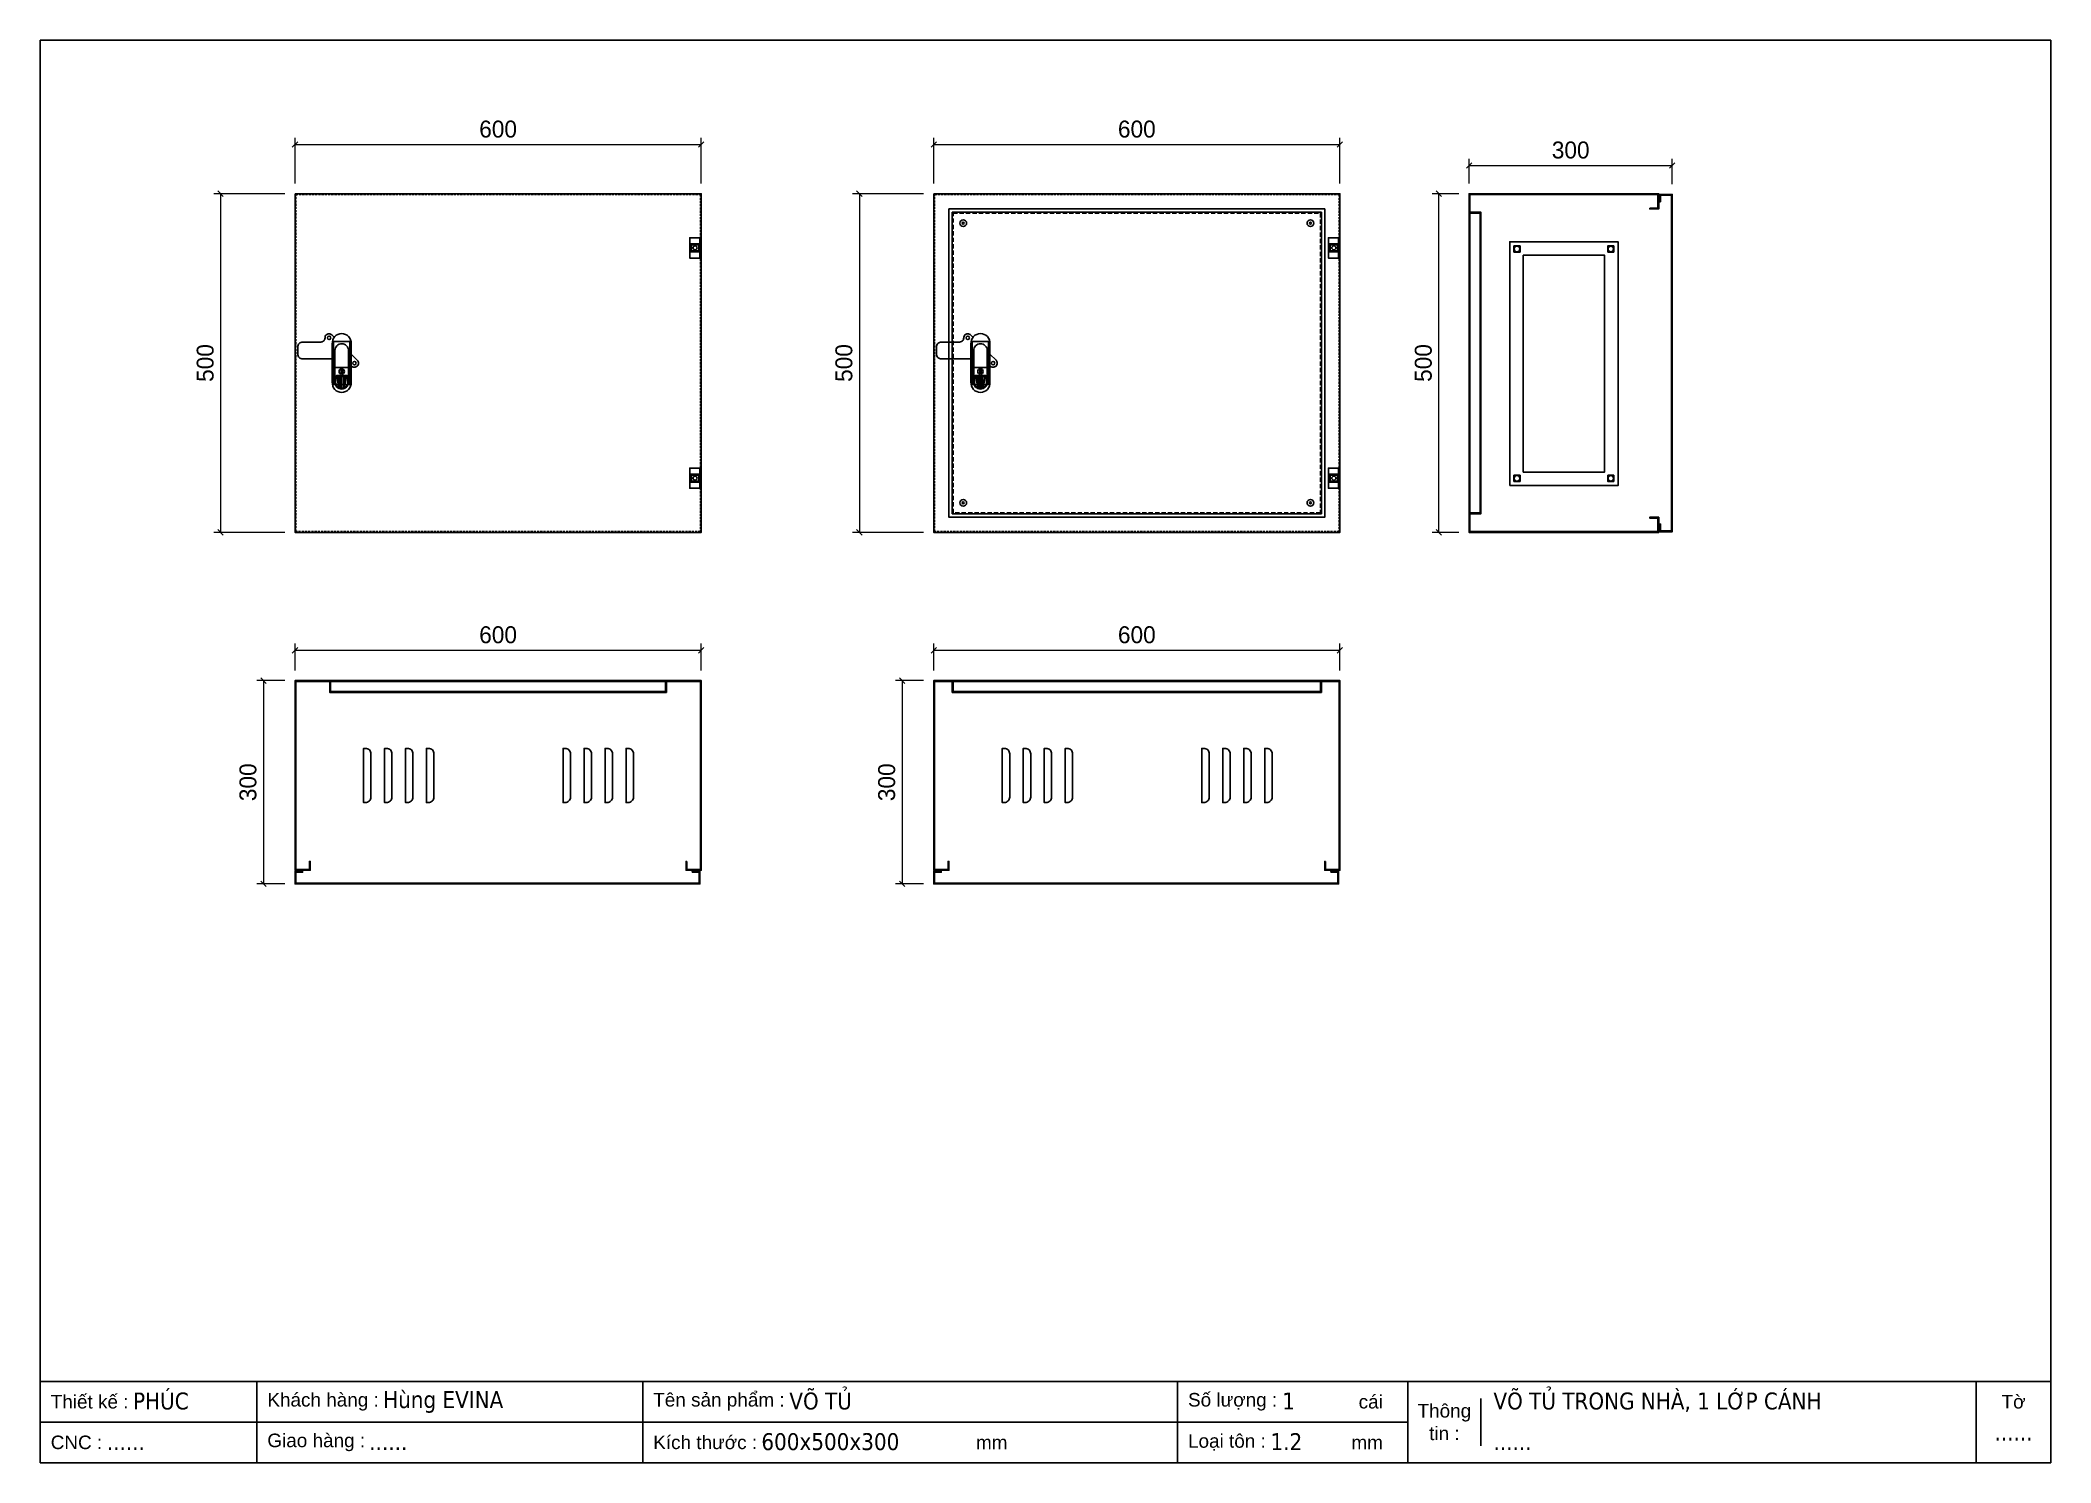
# Model space of a CAD drawing. Header units: millimetres. Extents: x 0 to 2970, y 0 to 2100.
import ezdxf
from ezdxf.enums import TextEntityAlignment as Align

# ---------------------------------------------------------------- set-up
doc = ezdxf.new("R2010")
doc.units = ezdxf.units.MM
for name, pattern in [('DASHED', [0.75, 0.5, -0.25]), ('HIDDEN', [9.525, 6.35, -3.175]), ('HIDDEN2', [4.7625, 3.175, -1.5875])]:
    doc.linetypes.add(name, pattern=pattern)
doc.layers.add('DIM', color=253, linetype='Continuous')
doc.layers.add('THIET BI', color=2, linetype='Continuous')
doc.styles.add('Arial', font='arial.ttf')
doc.styles.add('Tahoma (Input Text)', font='tahoma.ttf')
doc.dimstyles.new('Dim-25', dxfattribs={"dimtxt": 25, "dimasz": 8, "dimexe": 10, "dimexo": 15, "dimgap": 10, "dimtad": 1, "dimdec": 0, "dimtxsty": 'Standard', "dimblk": 'OBLIQUE', "dimcen": 10, "dimclrd": 5, "dimclre": 5, "dimclrt": 3, "dimazin": 3, "dimtfac": 1, "dimtdec": 0, "dimtmove": 0, "dimatfit": 3, "dimldrblk": 'OBLIQUE', "dimlwd": 9, "dimlwe": 9})

# ---------------------------------------------------------------- blocks, each defined once
blk = doc.blocks.new('HL003-2-2')
at = {"color": 1}
for p, q in [((15, 21), (15, 12)), ((15, -9), (15, 0)), ((16, 12), (17, 12)), ((16, 0), (17, 0))]:
    blk.add_line(p, q, dxfattribs=at)
blk.add_lwpolyline([(17, 0), (17, -9), (0, -9), (0, 21), (17, 21), (17, 12)], dxfattribs=at)
blk.add_lwpolyline([(0, 12), (16, 12), (16, 0), (0, 0)], close=True, dxfattribs=at)
blk.add_circle((8, 6), 3, dxfattribs=at)
blk = doc.blocks.new('AB301-3-1')
at = {"linetype": 'Continuous'}
h = blk.add_hatch(dxfattribs=at)
h.set_pattern_fill('ACAD_ISO09W100', color=1, scale=0.2)
h.set_pattern_definition([(0, (-368.0181, 431.8814), (0, 1), [4.8, -0.6, 1.2, -0.6, 1.2, -0.6])])
h.paths.add_polyline_path([(-4.1, -55, 0.118404), (0, -56, 0.118404), (4.1, -55), (7, -38.5), (-7, -38.5)])
at = {"color": 1, "linetype": 'Continuous'}
for p, q in [((-10, -25), (10, -25)), ((-7, -38.5), (7, -38.5)), ((-7, -38.5), (-4.1, -55)), ((7, -38.5), (4.1, -55))]:
    blk.add_line(p, q, dxfattribs=at)
for points in [[(-14, -12.5), (-57.5, -12.5, -0.414214), (-65, -5), (-65, 5, -0.414214), (-57.5, 12.5), (-30.7, 12.5, 0.414214), (-24.7, 18.5), (-24.7, 18.7)], [(-24.7, 18.7, -0.198912), (-23, 23), (-23, 23, -0.414214), (-14.5, 23), (-11, 19.5)], [(14, -5.5), (23, -14.5, -0.414214), (23, -23), (23, -23, -0.451305), (14, -22.4, -0.381561)]]:
    blk.add_lwpolyline(points, format="xyb", dxfattribs=at)
for points in [[(0, 25), (0, 25, -0.428242), (14, 10), (14, -47, -0.428242), (0, -62), (0, -62, -0.428242), (-14, -47), (-14, 10, -0.428242)], [(0, 10, -0.414214), (10, 0), (10, -47, -0.414214), (0, -57, -0.414214), (-10, -47), (-10, 0, -0.414214)], [(9, -39), (9, -47, -0.414214), (0, -56, -0.414214), (-9, -47), (-9, -39, -0.414214), (-7, -37), (7, -37, -0.414214)]]:
    blk.add_lwpolyline(points, format="xyb", close=True, dxfattribs=at)
blk.add_lwpolyline([(-1, -28), (1, -28), (1, -34), (-1, -34)], close=True, dxfattribs=at)
for centre, radius in [((-18.7, 18.7), 2.5), ((0, -31), 4), ((18.7, -18.7), 2.5)]:
    blk.add_circle(centre, radius, dxfattribs=at)
blk = doc.blocks.new('*D1')
at = {"color": 0, "linetype": 'ByBlock', "lineweight": -2}
for p, q in [((270.5, 1869.5), (262.5, 1877.5)), ((262.5, 1377.5), (270.5, 1369.5))]:
    blk.add_line(p, q, dxfattribs=at)
at = {"layer": 'Defpoints', "color": 0, "transparency": 16777216}
for p in [(376.4, 1873.5), (266.5, 1373.5), (376.4, 1373.5)]:
    blk.add_point(p, dxfattribs=at)
at = {"layer": 'DIM', "color": 5, "lineweight": 9, "transparency": 16777216}
for p, q in [((361.4, 1873.5), (256.5, 1873.5)), ((266.5, 1873.5), (266.5, 1373.5)), ((361.4, 1373.5), (256.5, 1373.5))]:
    blk.add_line(p, q, dxfattribs=at)
at = {"layer": 'DIM', "color": 3, "transparency": 16777216, "insert": (243.8, 1623.5), "char_height": 25, "attachment_point": 5, "rotation": 90}
blk.add_mtext('500', dxfattribs=at)
blk = doc.blocks.new('_Oblique')
at = {"color": 0, "linetype": 'ByBlock', "lineweight": -2}
blk.add_line((-0.5, -0.5), (0.5, 0.5), dxfattribs=at)
blk = doc.blocks.new('khungtenAsean2')
at = {"color": 7}
for p, q in [((2970, -1980), (0, -1980)), ((320, -1980), (320, -2100)), ((890, -1980), (890, -2100)), ((1680, -1980), (1680, -2100)), ((2020, -1980), (2020, -2100)), ((2860, -1980), (2860, -2100)), ((2128.3, -2005), (2128.3, -2075)), ((2020, -2040), (0, -2040))]:
    blk.add_line(p, q, dxfattribs=at)
blk.add_lwpolyline([(0, 0), (2970, 0), (2970, -2100), (0, -2100)], close=True, dxfattribs=at)
at = {"color": 2, "char_height": 20, "style": 'Arial'}
for s, insert, width, attachment_point in [('  Thiết kế :', (0, -2010), 917.634, 4), ('  Khách hàng :', (320, -2010), 917.634, 4), ('  Tên sản phẩm :', (890, -2010), 917.634, 4), ('  Số lượng :', (1680, -2010), 917.634, 4), ('cái', (1947.6, -2010), 917.634, 4), ('Thông\\Ptin :', (2074.2, -2040), 108.311, 5), ('Tờ', (2915, -2010), 110, 5), ('  CNC :', (0, -2070), 917.634, 4), ('  Giao hàng :', (320, -2070), 917.634, 4), ('  Kích thước :', (890, -2070), 917.634, 4), ('mm', (1382.3, -2070), 917.634, 4), ('  Loại tôn :', (1680, -2070), 917.634, 4), ('mm', (1936.9, -2070), 917.634, 4)]:
    blk.add_mtext(s, dxfattribs=dict(at, insert=insert, width=width, attachment_point=attachment_point))
at = {"color": 1, "style": 'Tahoma (Input Text)', "flags": 8}
for tag, p in [('#01', (137.1, -2021.3)), ('#03', (506.6, -2019.3)), ('#05', (1106.6, -2021.3)), ('#07', (1834.7, -2021.3)), ('#09', (2146.7, -2021.3)), ('#02', (98.5, -2081.3)), ('#04', (486.1, -2081.3)), ('#06', (1065.3, -2081.3)), ('#08', (1817.4, -2081.3)), ('#10', (2146.7, -2081.3))]:
    blk.add_attdef(tag, p, '', height=25, dxfattribs=at)
blk.add_attdef('#11', text='', height=25, dxfattribs=at).set_placement((2915, -2067.3), align=Align.CENTER)
blk = doc.blocks.new('*D2')
at = {"color": 0, "linetype": 'ByBlock', "lineweight": -2}
for p, q in [((380.4, 1949.9), (372.4, 1941.9)), ((972.4, 1941.9), (980.4, 1949.9))]:
    blk.add_line(p, q, dxfattribs=at)
at = {"layer": 'Defpoints', "color": 0, "ltscale": 3, "transparency": 16777216}
for p in [(976.4, 1945.9), (376.4, 1873.5), (976.4, 1873.5)]:
    blk.add_point(p, dxfattribs=at)
at = {"layer": 'DIM', "color": 5, "lineweight": 9, "ltscale": 3, "transparency": 16777216}
for p, q in [((376.4, 1888.5), (376.4, 1955.9)), ((376.4, 1945.9), (976.4, 1945.9)), ((976.4, 1888.5), (976.4, 1955.9))]:
    blk.add_line(p, q, dxfattribs=at)
at = {"layer": 'DIM', "color": 3, "ltscale": 3, "transparency": 16777216, "insert": (676.4, 1968.7), "char_height": 25, "attachment_point": 5}
blk.add_mtext('600', dxfattribs=at)
blk = doc.blocks.new('*D3')
at = {"color": 0, "linetype": 'ByBlock', "lineweight": -2}
for p, q in [((380.4, 1203.4), (372.4, 1195.4)), ((972.4, 1195.4), (980.4, 1203.4))]:
    blk.add_line(p, q, dxfattribs=at)
at = {"layer": 'Defpoints', "color": 0, "ltscale": 3, "transparency": 16777216}
for p in [(976.4, 1199.4), (376.4, 1154.6), (976.4, 1154.6)]:
    blk.add_point(p, dxfattribs=at)
at = {"layer": 'DIM', "color": 5, "lineweight": 9, "ltscale": 3, "transparency": 16777216}
for p, q in [((376.4, 1169.6), (376.4, 1209.4)), ((376.4, 1199.4), (976.4, 1199.4)), ((976.4, 1169.6), (976.4, 1209.4))]:
    blk.add_line(p, q, dxfattribs=at)
at = {"layer": 'DIM', "color": 3, "ltscale": 3, "transparency": 16777216, "insert": (676.4, 1222.2), "char_height": 25, "attachment_point": 5}
blk.add_mtext('600', dxfattribs=at)
blk = doc.blocks.new('*D4')
at = {"color": 0, "linetype": 'ByBlock', "lineweight": -2}
for p, q in [((333.8, 1150.6), (325.8, 1158.6)), ((325.8, 858.6), (333.8, 850.6))]:
    blk.add_line(p, q, dxfattribs=at)
at = {"layer": 'Defpoints', "color": 0, "ltscale": 3, "transparency": 16777216}
for p in [(376.4, 1154.6), (329.8, 854.6), (376.4, 854.6)]:
    blk.add_point(p, dxfattribs=at)
at = {"layer": 'DIM', "color": 5, "lineweight": 9, "ltscale": 3, "transparency": 16777216}
for p, q in [((361.4, 1154.6), (319.8, 1154.6)), ((329.8, 1154.6), (329.8, 854.6)), ((361.4, 854.6), (319.8, 854.6))]:
    blk.add_line(p, q, dxfattribs=at)
at = {"layer": 'DIM', "color": 3, "ltscale": 3, "transparency": 16777216, "insert": (307, 1004.6), "char_height": 25, "attachment_point": 5, "rotation": 90}
blk.add_mtext('300', dxfattribs=at)
blk = doc.blocks.new('*D5')
at = {"color": 0, "linetype": 'ByBlock', "lineweight": -2}
for p, q in [((1214, 1869.5), (1206, 1877.5)), ((1206, 1377.5), (1214, 1369.5))]:
    blk.add_line(p, q, dxfattribs=at)
at = {"layer": 'Defpoints', "color": 0, "transparency": 16777216}
for p in [(1319.9, 1873.5), (1210, 1373.5), (1319.9, 1373.5)]:
    blk.add_point(p, dxfattribs=at)
at = {"layer": 'DIM', "color": 5, "lineweight": 9, "transparency": 16777216}
for p, q in [((1304.9, 1873.5), (1200, 1873.5)), ((1210, 1873.5), (1210, 1373.5)), ((1304.9, 1373.5), (1200, 1373.5))]:
    blk.add_line(p, q, dxfattribs=at)
at = {"layer": 'DIM', "color": 3, "transparency": 16777216, "insert": (1187.3, 1623.5), "char_height": 25, "attachment_point": 5, "rotation": 90}
blk.add_mtext('500', dxfattribs=at)
blk = doc.blocks.new('*D6')
at = {"color": 0, "linetype": 'ByBlock', "lineweight": -2}
for p, q in [((1323.9, 1949.9), (1315.9, 1941.9)), ((1915.9, 1941.9), (1923.9, 1949.9))]:
    blk.add_line(p, q, dxfattribs=at)
at = {"layer": 'Defpoints', "color": 0, "ltscale": 3, "transparency": 16777216}
for p in [(1919.9, 1945.9), (1319.9, 1873.5), (1919.9, 1873.5)]:
    blk.add_point(p, dxfattribs=at)
at = {"layer": 'DIM', "color": 5, "lineweight": 9, "ltscale": 3, "transparency": 16777216}
for p, q in [((1319.9, 1888.5), (1319.9, 1955.9)), ((1319.9, 1945.9), (1919.9, 1945.9)), ((1919.9, 1888.5), (1919.9, 1955.9))]:
    blk.add_line(p, q, dxfattribs=at)
at = {"layer": 'DIM', "color": 3, "ltscale": 3, "transparency": 16777216, "insert": (1619.9, 1968.7), "char_height": 25, "attachment_point": 5}
blk.add_mtext('600', dxfattribs=at)
blk = doc.blocks.new('*D7')
at = {"color": 0, "linetype": 'ByBlock', "lineweight": -2}
for p, q in [((2070, 1869.5), (2062, 1877.5)), ((2062, 1377.5), (2070, 1369.5))]:
    blk.add_line(p, q, dxfattribs=at)
at = {"layer": 'Defpoints', "color": 0, "ltscale": 3, "transparency": 16777216}
for p in [(2066, 1873.5), (2110.8, 1873.5), (2110.8, 1373.5)]:
    blk.add_point(p, dxfattribs=at)
at = {"layer": 'DIM', "color": 5, "lineweight": 9, "ltscale": 3, "transparency": 16777216}
for p, q in [((2095.8, 1873.5), (2056, 1873.5)), ((2066, 1373.5), (2066, 1873.5)), ((2095.8, 1373.5), (2056, 1373.5))]:
    blk.add_line(p, q, dxfattribs=at)
at = {"layer": 'DIM', "color": 3, "ltscale": 3, "transparency": 16777216, "insert": (2043.2, 1623.5), "char_height": 25, "attachment_point": 5, "rotation": 90}
blk.add_mtext('500', dxfattribs=at)
blk = doc.blocks.new('*D8')
at = {"color": 0, "linetype": 'ByBlock', "lineweight": -2}
for p, q in [((1323.9, 1203.4), (1315.9, 1195.4)), ((1915.9, 1195.4), (1923.9, 1203.4))]:
    blk.add_line(p, q, dxfattribs=at)
at = {"layer": 'Defpoints', "color": 0, "ltscale": 3, "transparency": 16777216}
for p in [(1919.9, 1199.4), (1319.9, 1154.6), (1919.9, 1154.6)]:
    blk.add_point(p, dxfattribs=at)
at = {"layer": 'DIM', "color": 5, "lineweight": 9, "ltscale": 3, "transparency": 16777216}
for p, q in [((1319.9, 1169.6), (1319.9, 1209.4)), ((1319.9, 1199.4), (1919.9, 1199.4)), ((1919.9, 1169.6), (1919.9, 1209.4))]:
    blk.add_line(p, q, dxfattribs=at)
at = {"layer": 'DIM', "color": 3, "ltscale": 3, "transparency": 16777216, "insert": (1619.9, 1222.2), "char_height": 25, "attachment_point": 5}
blk.add_mtext('600', dxfattribs=at)
blk = doc.blocks.new('*D9')
at = {"color": 0, "linetype": 'ByBlock', "lineweight": -2}
for p, q in [((1277.3, 1150.6), (1269.3, 1158.6)), ((1269.3, 858.6), (1277.3, 850.6))]:
    blk.add_line(p, q, dxfattribs=at)
at = {"layer": 'Defpoints', "color": 0, "ltscale": 3, "transparency": 16777216}
for p in [(1319.9, 1154.6), (1273.3, 854.6), (1319.9, 854.6)]:
    blk.add_point(p, dxfattribs=at)
at = {"layer": 'DIM', "color": 5, "lineweight": 9, "ltscale": 3, "transparency": 16777216}
for p, q in [((1304.9, 1154.6), (1263.3, 1154.6)), ((1273.3, 1154.6), (1273.3, 854.6)), ((1304.9, 854.6), (1263.3, 854.6))]:
    blk.add_line(p, q, dxfattribs=at)
at = {"layer": 'DIM', "color": 3, "ltscale": 3, "transparency": 16777216, "insert": (1250.5, 1004.6), "char_height": 25, "attachment_point": 5, "rotation": 90}
blk.add_mtext('300', dxfattribs=at)
blk = doc.blocks.new('*D10')
at = {"color": 0, "linetype": 'ByBlock', "lineweight": -2}
for p, q in [((2114.8, 1919), (2106.8, 1911)), ((2406.8, 1911), (2414.8, 1919))]:
    blk.add_line(p, q, dxfattribs=at)
at = {"layer": 'Defpoints', "color": 0, "ltscale": 3, "transparency": 16777216}
for p in [(2410.8, 1915), (2110.8, 1873.5), (2410.8, 1872.5)]:
    blk.add_point(p, dxfattribs=at)
at = {"layer": 'DIM', "color": 5, "lineweight": 9, "ltscale": 3, "transparency": 16777216}
for p, q in [((2110.8, 1888.5), (2110.8, 1925)), ((2110.8, 1915), (2410.8, 1915)), ((2410.8, 1887.5), (2410.8, 1925))]:
    blk.add_line(p, q, dxfattribs=at)
at = {"layer": 'DIM', "color": 3, "ltscale": 3, "transparency": 16777216, "insert": (2260.8, 1937.8), "char_height": 25, "attachment_point": 5}
blk.add_mtext('300', dxfattribs=at)

msp = doc.modelspace()

# ---------------------------------------------------------------- linework, layer by layer
at = {"color": 7}
for points in [[(376.4, 1873.5), (976.4, 1873.5), (976.4, 1373.5), (376.4, 1373.5)], [(1319.9, 1873.5), (1919.9, 1873.5), (1919.9, 1373.5), (1319.9, 1373.5)], [(2377.6, 1852.3), (2389.6, 1852.3), (2389.6, 1872.3), (2112, 1872.3), (2112, 1374.7), (2389.6, 1374.7), (2389.6, 1394.7), (2377.6, 1394.7), (2377.6, 1395.9), (2390.8, 1395.9), (2390.8, 1373.5), (2110.8, 1373.5), (2110.8, 1873.5), (2390.8, 1873.5), (2390.8, 1851.1), (2377.6, 1851.1)], [(2393.6, 1861.3), (2393.6, 1871.3), (2409.6, 1871.3), (2409.6, 1375.7), (2393.6, 1375.7), (2393.6, 1385.7), (2392.4, 1385.7), (2392.4, 1374.5), (2410.8, 1374.5), (2410.8, 1872.5), (2392.4, 1872.5), (2392.4, 1861.3)], [(1342.3, 1851.1), (1897.5, 1851.1), (1897.5, 1395.9), (1342.3, 1395.9)], [(2170.8, 1442.5), (2170.8, 1802.5), (2330.8, 1802.5), (2330.8, 1442.5)], [(955.2, 887.8), (955.2, 875.8), (975.2, 875.8), (975.2, 1153.4), (377.6, 1153.4), (377.6, 875.8), (397.6, 875.8), (397.6, 887.8), (398.8, 887.8), (398.8, 874.6), (376.4, 874.6), (376.4, 1154.6), (976.4, 1154.6), (976.4, 874.6), (954, 874.6), (954, 887.8)], [(1898.7, 887.8), (1898.7, 875.8), (1918.7, 875.8), (1918.7, 1153.4), (1321.1, 1153.4), (1321.1, 875.8), (1341.1, 875.8), (1341.1, 887.8), (1342.3, 887.8), (1342.3, 874.6), (1319.9, 874.6), (1319.9, 1154.6), (1919.9, 1154.6), (1919.9, 874.6), (1897.5, 874.6), (1897.5, 887.8)], [(963.2, 871.8), (973.2, 871.8), (973.2, 855.8), (377.6, 855.8), (377.6, 871.8), (387.6, 871.8), (387.6, 873), (376.4, 873), (376.4, 854.6), (974.4, 854.6), (974.4, 873), (963.2, 873)], [(1906.7, 871.8), (1916.7, 871.8), (1916.7, 855.8), (1321.1, 855.8), (1321.1, 871.8), (1331.1, 871.8), (1331.1, 873), (1319.9, 873), (1319.9, 854.6), (1917.9, 854.6), (1917.9, 873), (1906.7, 873)]]:
    msp.add_lwpolyline(points, close=True, dxfattribs=at)
at = {"color": 7, "linetype": 'HIDDEN2'}
for points in [[(377.6, 1872.3), (975.2, 1872.3), (975.2, 1374.7), (377.6, 1374.7)], [(1321.1, 1872.3), (1918.7, 1872.3), (1918.7, 1374.7), (1321.1, 1374.7)]]:
    msp.add_lwpolyline(points, close=True, dxfattribs=at)
at = {"color": 1}
for points in [[(1347.3, 1846.1), (1892.5, 1846.1), (1892.5, 1400.9), (1347.3, 1400.9)], [(2112, 1402.1), (2127, 1402.1), (2127, 1844.9), (2112, 1844.9), (2112, 1846.1), (2128.2, 1846.1), (2128.2, 1400.9), (2112, 1400.9)], [(1348.5, 1153.4), (1348.5, 1138.4), (1891.3, 1138.4), (1891.3, 1153.4), (1892.5, 1153.4), (1892.5, 1137.2), (1347.3, 1137.2), (1347.3, 1153.4)]]:
    msp.add_lwpolyline(points, close=True, dxfattribs=at)
at = {"color": 1, "linetype": 'HIDDEN'}
msp.add_lwpolyline([(1348.5, 1844.9), (1891.3, 1844.9), (1891.3, 1402.1), (1348.5, 1402.1)], close=True, dxfattribs=at)
at = {"color": 2}
for points in [[(972.9, 1798), (961.9, 1798), (961.9, 1789), (972.9, 1789)], [(1916.4, 1798), (1905.4, 1798), (1905.4, 1789), (1916.4, 1789)], [(2186, 1787.3), (2186, 1796.3), (2177, 1796.3), (2177, 1787.3)], [(2190.8, 1462.5), (2190.8, 1782.5), (2310.8, 1782.5), (2310.8, 1462.5)], [(2315.5, 1787.3), (2315.5, 1796.3), (2324.5, 1796.3), (2324.5, 1787.3)], [(972.9, 1449), (961.9, 1449), (961.9, 1458), (972.9, 1458)], [(1916.4, 1449), (1905.4, 1449), (1905.4, 1458), (1916.4, 1458)], [(2186, 1457.8), (2186, 1448.8), (2177, 1448.8), (2177, 1457.8)], [(2315.5, 1457.8), (2315.5, 1448.8), (2324.5, 1448.8), (2324.5, 1457.8)]]:
    msp.add_lwpolyline(points, close=True, dxfattribs=at)
at = {"color": 2, "linetype": 'Continuous'}
for points in [[(433.4, 1655.3), (457.4, 1655.3), (457.4, 1591.8), (433.4, 1591.8)], [(1376.9, 1655.3), (1400.9, 1655.3), (1400.9, 1591.8), (1376.9, 1591.8)]]:
    msp.add_lwpolyline(points, close=True, dxfattribs=at)
at = {"color": 6}
msp.add_lwpolyline([(428.9, 1153.4), (428.9, 1138.4), (923.9, 1138.4), (923.9, 1153.4), (925.1, 1153.4), (925.1, 1137.2), (427.7, 1137.2), (427.7, 1153.4)], close=True, dxfattribs=at)
at = {"color": 2}
for points in [[(488.6, 1046.6), (488.6, 982.6, -0.414214), (480.6, 974.6), (477.6, 974.6), (477.6, 1054.6), (480.6, 1054.6, -0.414214)], [(519.6, 1046.6), (519.6, 982.6, -0.414214), (511.6, 974.6), (508.6, 974.6), (508.6, 1054.6), (511.6, 1054.6, -0.414214)], [(550.6, 1046.6), (550.6, 982.6, -0.414214), (542.6, 974.6), (539.6, 974.6), (539.6, 1054.6), (542.6, 1054.6, -0.414214)], [(581.6, 1046.6), (581.6, 982.6, -0.414214), (573.6, 974.6), (570.6, 974.6), (570.6, 1054.6), (573.6, 1054.6, -0.414214)], [(783.4, 1046.6), (783.4, 982.6, -0.414214), (775.4, 974.6), (772.4, 974.6), (772.4, 1054.6), (775.4, 1054.6, -0.414214)], [(814.4, 1046.6), (814.4, 982.6, -0.414214), (806.4, 974.6), (803.4, 974.6), (803.4, 1054.6), (806.4, 1054.6, -0.414214)], [(845.4, 1046.6), (845.4, 982.6, -0.414214), (837.4, 974.6), (834.4, 974.6), (834.4, 1054.6), (837.4, 1054.6, -0.414214)], [(876.4, 1046.6), (876.4, 982.6, -0.414214), (868.4, 974.6), (865.4, 974.6), (865.4, 1054.6), (868.4, 1054.6, -0.414214)], [(1432.1, 1046.6), (1432.1, 982.6, -0.414214), (1424.1, 974.6), (1421.1, 974.6), (1421.1, 1054.6), (1424.1, 1054.6, -0.414214)], [(1463.1, 1046.6), (1463.1, 982.6, -0.414214), (1455.1, 974.6), (1452.1, 974.6), (1452.1, 1054.6), (1455.1, 1054.6, -0.414214)], [(1494.1, 1046.6), (1494.1, 982.6, -0.414214), (1486.1, 974.6), (1483.1, 974.6), (1483.1, 1054.6), (1486.1, 1054.6, -0.414214)], [(1525.1, 1046.6), (1525.1, 982.6, -0.414214), (1517.1, 974.6), (1514.1, 974.6), (1514.1, 1054.6), (1517.1, 1054.6, -0.414214)], [(1726.9, 1046.6), (1726.9, 982.6, -0.414214), (1718.9, 974.6), (1715.9, 974.6), (1715.9, 1054.6), (1718.9, 1054.6, -0.414214)], [(1757.9, 1046.6), (1757.9, 982.6, -0.414214), (1749.9, 974.6), (1746.9, 974.6), (1746.9, 1054.6), (1749.9, 1054.6, -0.414214)], [(1788.9, 1046.6), (1788.9, 982.6, -0.414214), (1780.9, 974.6), (1777.9, 974.6), (1777.9, 1054.6), (1780.9, 1054.6, -0.414214)], [(1819.9, 1046.6), (1819.9, 982.6, -0.414214), (1811.9, 974.6), (1808.9, 974.6), (1808.9, 1054.6), (1811.9, 1054.6, -0.414214)]]:
    msp.add_lwpolyline(points, format="xyb", close=True, dxfattribs=at)
at = {"color": 2, "ltscale": 3}
for centre, radius in [((1363.5, 1829.9), 5), ((1363.5, 1829.9), 1.5), ((1876.3, 1829.9), 5), ((1876.3, 1829.9), 1.5), ((1363.5, 1417.1), 5), ((1363.5, 1417.1), 1.5), ((1876.3, 1417.1), 5), ((1876.3, 1417.1), 1.5)]:
    msp.add_circle(centre, radius, dxfattribs=at)
at = {"color": 7}
for centre in [(2181.5, 1791.8), (2320, 1791.8), (2181.5, 1453.3), (2320, 1453.3)]:
    msp.add_circle(centre, 4, dxfattribs=at)
at = {"layer": 'THIET BI', "color": 4, "linetype": 'DASHED', "ltscale": 0.5}
msp.add_lwpolyline([(2170.8, 1442.5), (2170.8, 1802.5), (2330.8, 1802.5), (2330.8, 1442.5)], close=True, dxfattribs=at)
msp.add_lwpolyline([(2170.8, 1442.5), (2170.8, 1802.5), (2330.8, 1802.5), (2330.8, 1442.5)], close=True, dxfattribs=at)

# ---------------------------------------------------------------- block references
at = {"color": 7}
ref = msp.add_blockref('khungtenAsean2', (0, 2100), dxfattribs=at)
ref.add_attrib('#11', '......', dxfattribs={"color": 1, "height": 25, "style": 'Tahoma (Input Text)'}).set_placement((2915, 32.7), align=Align.CENTER)
ref.add_attrib('#09', 'VÕ TỦ TRONG NHÀ, 1 LỚP CÁNH', (2146.7, 78.7), dxfattribs={"color": 1, "height": 25, "style": 'Tahoma (Input Text)'})
ref.add_attrib('#10', '......', (2146.7, 18.7), dxfattribs={"color": 1, "height": 25, "style": 'Tahoma (Input Text)'})
ref.add_attrib('#08', '1.2', (1817.4, 18.7), dxfattribs={"color": 1, "height": 25, "style": 'Tahoma (Input Text)'})
ref.add_attrib('#07', '1', (1834.7, 78.7), dxfattribs={"color": 1, "height": 25, "style": 'Tahoma (Input Text)'})
ref.add_attrib('#06', '600x500x300', (1065.3, 18.7), dxfattribs={"color": 1, "height": 25, "style": 'Tahoma (Input Text)'})
ref.add_attrib('#05', 'VÕ TỦ', (1106.6, 78.7), dxfattribs={"color": 1, "height": 25, "style": 'Tahoma (Input Text)'})
ref.add_attrib('#04', '......', (486.1, 18.7), dxfattribs={"color": 1, "height": 25, "style": 'Tahoma (Input Text)'})
ref.add_attrib('#03', 'Hùng EVINA', (506.6, 80.7), dxfattribs={"color": 1, "height": 25, "style": 'Tahoma (Input Text)'})
ref.add_attrib('#02', '......', (98.5, 18.7), dxfattribs={"color": 1, "height": 25, "style": 'Tahoma (Input Text)'})
ref.add_attrib('#01', 'PHÚC', (137.1, 78.7), dxfattribs={"color": 1, "height": 25, "style": 'Tahoma (Input Text)'})
for name, p in [('HL003-2-2', (959.4, 1787.5)), ('HL003-2-2', (1902.9, 1787.5)), ('AB301-3-1', (445.4, 1642)), ('AB301-3-1', (1388.9, 1642))]:
    msp.add_blockref(name, p, dxfattribs=at)
at = {"color": 7, "xscale": -1, "rotation": 180}
for p in [(959.4, 1459.5), (1902.9, 1459.5)]:
    msp.add_blockref('HL003-2-2', p, dxfattribs=at)

# ---------------------------------------------------------------- dimensions: what is measured, and where the dimension line sits
at = {"layer": 'DIM', "color": 7, "ltscale": 3}
for base, p1, p2, picture, middle in [((976.4, 1945.9), (376.4, 1873.5), (976.4, 1873.5), '*D2', (676.4, 1968.7)), ((1919.9, 1945.9), (1319.9, 1873.5), (1919.9, 1873.5), '*D6', (1619.9, 1968.7)), ((2410.8, 1915), (2110.8, 1873.5), (2410.8, 1872.5), '*D10', (2260.8, 1937.8)), ((976.4, 1199.4), (376.4, 1154.6), (976.4, 1154.6), '*D3', (676.4, 1222.2)), ((1919.9, 1199.4), (1319.9, 1154.6), (1919.9, 1154.6), '*D8', (1619.9, 1222.2))]:
    dim = msp.add_linear_dim(base=base, p1=p1, p2=p2, dimstyle='Dim-25', dxfattribs=at)
    dim.commit()
    dim.dimension.update_dxf_attribs({"geometry": picture, "text_midpoint": middle})
at = {"layer": 'DIM', "color": 7}
for base, p1, p2, picture, middle in [((266.5, 1373.5), (376.4, 1873.5), (376.4, 1373.5), '*D1', (243.8, 1623.5)), ((1210, 1373.5), (1319.9, 1873.5), (1319.9, 1373.5), '*D5', (1187.3, 1623.5))]:
    dim = msp.add_linear_dim(base=base, p1=p1, p2=p2, angle=90, dimstyle='Dim-25', dxfattribs=at)
    dim.commit()
    dim.dimension.update_dxf_attribs({"geometry": picture, "text_midpoint": middle})
at = {"layer": 'DIM', "color": 7, "ltscale": 3}
for base, p1, p2, picture, middle in [((2066, 1873.5), (2110.8, 1373.5), (2110.8, 1873.5), '*D7', (2043.2, 1623.5)), ((329.8, 854.6), (376.4, 1154.6), (376.4, 854.6), '*D4', (307, 1004.6)), ((1273.3, 854.6), (1319.9, 1154.6), (1319.9, 854.6), '*D9', (1250.5, 1004.6))]:
    dim = msp.add_linear_dim(base=base, p1=p1, p2=p2, angle=90, dimstyle='Dim-25', dxfattribs=at)
    dim.commit()
    dim.dimension.update_dxf_attribs({"geometry": picture, "text_midpoint": middle})

doc.saveas('drawing.dxf')
